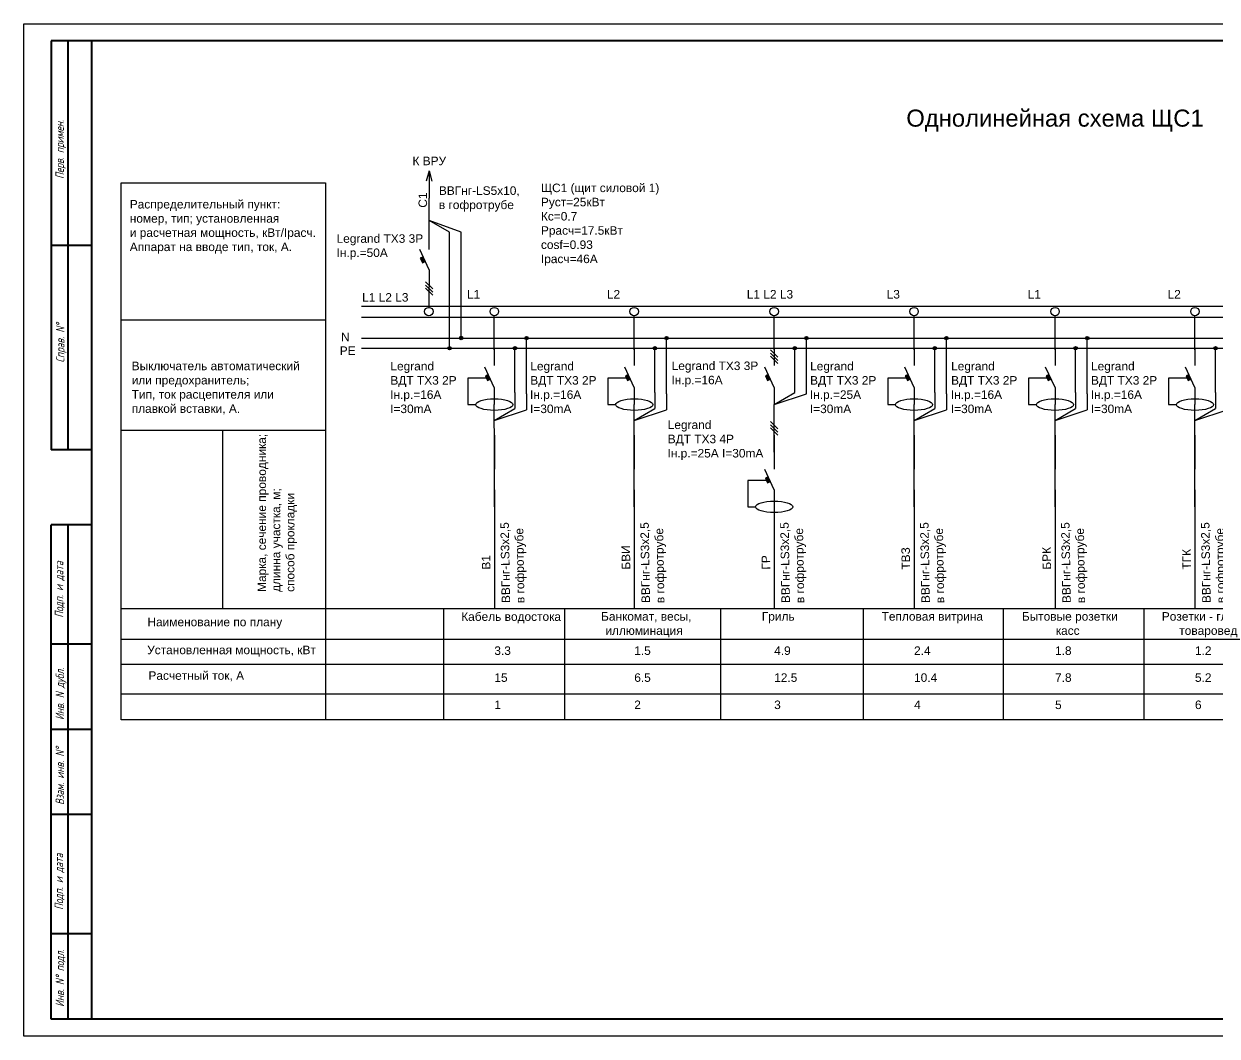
# Model space of a CAD drawing. Header units: millimetres. Extents: x 704 to 1334, y 505 to 802.
# Drawn here: x 703.6 to 1053.9, y 504.9 to 801.9 of the extents above; entities that cross this region are included whole.
import ezdxf
from ezdxf.enums import TextEntityAlignment as Align

# ---------------------------------------------------------------- set-up
doc = ezdxf.new("R2010")
doc.units = ezdxf.units.MM
doc.layers.add('KONTUR', color=7, linetype='Continuous')
doc.layers.add('Основная', color=7, linetype='Continuous', lineweight=40)
doc.layers.add('текст', color=7, linetype='Continuous', lineweight=30)
doc.styles.get("Standard").update_dxf_attribs({"font": 'arial.ttf'})
doc.styles.add('стиль1', font='romans.shx', dxfattribs={"width": 0.75, "oblique": 15, "height": 3.5})

# ---------------------------------------------------------------- blocks, each defined once
blk = doc.blocks.new('*U2')
for p, q in [((-11.38, 1.63), (451.74, 1.63)), ((-11.38, -1.63), (451.74, -1.63)), ((-11.38, -7.75), (451.74, -7.73)), ((-11.38, -10.75), (451.74, -10.73))]:
    blk.add_line(p, q)
at = {"char_height": 2.5, "attachment_point": 1}
for s, insert in [('N', (-17.4, -6.18)), ('PE', (-17.78, -10.21))]:
    blk.add_mtext_dynamic_manual_height_columns(s, width=0.9388, gutter_width=12.5, heights=[0], dxfattribs=dict(at, insert=insert))
blk = doc.blocks.new('Стрелка')
for q in [(-0.83, 4.98), (0, 0), (0.83, 4.98), (0, 8)]:
    blk.add_line((0, 8), q)
blk = doc.blocks.new('*U8')
h = blk.add_hatch(color=256)
h.dxf.hatch_style = 1
h.paths.add_polyline_path([(5.56, -10.75, 1), (6.56, -10.75, 1)])
h = blk.add_hatch(color=256)
h.dxf.hatch_style = 1
h.paths.add_polyline_path([(8.98, -7.75, 1), (9.98, -7.75, 1)])
h = blk.add_hatch(color=256)
h.dxf.hatch_style = 1
h.paths.add_polyline_path([(-1.74, -18.47), (-2.58, -18.86), (-1.97, -20.2), (-1.12, -19.81)])
for p, q in [((0, -11.25), (0, -1.25)), ((9.48, -24.08), (9.48, -8.25)), ((0, -10.76), (0, -15.76)), ((6.06, -23.77), (6.06, -11.25)), ((0, -22.27), (-2.75, -16.27)), ((-2.28, -19.53), (-7.74, -19.53)), ((-7.74, -19.53), (-7.74, -27.27)), ((0, -22.27), (0, -27.27)), ((6.06, -23.77), (6.06, -28.46)), ((9.48, -24.08), (9.48, -28.78)), ((-7.74, -27.27), (-5.46, -27.27)), ((0.01, -41.25), (0, -27.27)), ((0, -31.96), (6.06, -28.46)), ((0, -31.96), (9.48, -28.78)), ((0.01, -36.25), (0.01, -46.25)), ((0.01, -57.27), (0.01, -41.25)), ((0.01, -52.27), (0.01, -57.27)), ((0.01, -57.27), (0.01, -87.24))]:
    blk.add_line(p, q)
at = {"linetype": 'Continuous'}
for p, q in [((-1.72, -18.46), (-2.58, -18.86)), ((-2.58, -18.86), (-1.97, -20.2)), ((-1.97, -20.2), (-1.11, -19.81)), ((-1.97, -20.2), (-1.97, -20.2))]:
    blk.add_line(p, q, dxfattribs=at)
for centre, radius in [((0, 0), 1.25), ((6.06, -10.75), 0.5), ((9.48, -7.75), 0.5)]:
    blk.add_circle(centre, radius)
blk.add_ellipse((0, -27.27), major_axis=(-5.46, 0), ratio=0.309309)
for tag, p in [('Подключение', (-8.04, 3.85)), ('УЗО1_001', (-30.51, -17.24)), ('УЗО1_002', (-30.51, -21.42)), ('УЗО1_003', (-30.58, -25.59)), ('УЗО1_004', (-30.58, -29.77)), ('Обозначение_001', (-9.72, -90.67)), ('Обозначение_002', (-9.45, -94.88)), ('ТокРасч', (0.01, -108.63)), ('Колонка', (0.01, -116.61))]:
    blk.add_attdef(tag, p, '', height=2.5)
for tag, p in [('Длина', (2.43, -53.61)), ('Маркер', (-3.63, -75.71)), ('Марка', (2.14, -85.54)), ('Способ', (6.35, -85.54))]:
    blk.add_attdef(tag, text='', height=2.5, rotation=90.9399).set_placement(p, align=Align.TOP_LEFT)
blk.add_attdef('Мощность', text='', height=2.5).set_placement((0.01, -98.22), align=Align.TOP_LEFT)
blk = doc.blocks.new('*U9')
h = blk.add_hatch(color=256)
h.dxf.hatch_style = 1
h.paths.add_polyline_path([(5.56, -10.75, 1), (6.56, -10.75, 1)])
h = blk.add_hatch(color=256)
h.dxf.hatch_style = 1
h.paths.add_polyline_path([(8.98, -7.75, 1), (9.98, -7.75, 1)])
h = blk.add_hatch(color=256)
h.dxf.hatch_style = 1
h.paths.add_polyline_path([(-1.74, -18.47), (-2.58, -18.86), (-1.97, -20.2), (-1.12, -19.81)])
for p, q in [((0, -11.25), (0, -1.25)), ((9.48, -24.08), (9.48, -8.25)), ((0, -10.76), (0, -15.76)), ((6.06, -23.77), (6.06, -11.25)), ((0, -22.27), (-2.75, -16.27)), ((-2.28, -19.53), (-7.74, -19.53)), ((-7.74, -19.53), (-7.74, -27.27)), ((0, -22.27), (0, -27.27)), ((6.06, -23.77), (6.06, -28.46)), ((9.48, -24.08), (9.48, -28.78)), ((-7.74, -27.27), (-5.46, -27.27)), ((0.01, -41.25), (0, -27.27)), ((0, -31.96), (6.06, -28.46)), ((0, -31.96), (9.48, -28.78)), ((0.01, -36.25), (0.01, -46.25)), ((0.01, -57.27), (0.01, -41.25)), ((0.01, -52.27), (0.01, -57.27)), ((0.01, -57.27), (0.01, -87.24))]:
    blk.add_line(p, q)
at = {"linetype": 'Continuous'}
for p, q in [((-1.72, -18.46), (-2.58, -18.86)), ((-2.58, -18.86), (-1.97, -20.2)), ((-1.97, -20.2), (-1.11, -19.81)), ((-1.97, -20.2), (-1.97, -20.2))]:
    blk.add_line(p, q, dxfattribs=at)
for centre, radius in [((0, 0), 1.25), ((6.06, -10.75), 0.5), ((9.48, -7.75), 0.5)]:
    blk.add_circle(centre, radius)
blk.add_ellipse((0, -27.27), major_axis=(-5.46, 0), ratio=0.309309)
for tag, p in [('Подключение', (-8.04, 3.85)), ('УЗО1_001', (-30.51, -17.24)), ('УЗО1_002', (-30.51, -21.42)), ('УЗО1_003', (-30.58, -25.59)), ('УЗО1_004', (-30.58, -29.77)), ('Обозначение_001', (-9.72, -90.67)), ('Обозначение_002', (-9.45, -94.88)), ('ТокРасч', (0.01, -108.63)), ('Колонка', (0.01, -116.61))]:
    blk.add_attdef(tag, p, '', height=2.5)
for tag, p in [('Длина', (2.43, -53.61)), ('Маркер', (-3.63, -75.71)), ('Марка', (2.14, -85.54)), ('Способ', (6.35, -85.54))]:
    blk.add_attdef(tag, text='', height=2.5, rotation=90.9399).set_placement(p, align=Align.TOP_LEFT)
blk.add_attdef('Мощность', text='', height=2.5).set_placement((0.01, -98.22), align=Align.TOP_LEFT)
blk = doc.blocks.new('*U10')
h = blk.add_hatch(color=256)
h.dxf.hatch_style = 1
h.paths.add_polyline_path([(5.56, -10.75, 1), (6.56, -10.75, 1)])
h = blk.add_hatch(color=256)
h.dxf.hatch_style = 1
h.paths.add_polyline_path([(8.98, -7.75, 1), (9.98, -7.75, 1)])
h = blk.add_hatch(color=256)
h.dxf.hatch_style = 1
h.paths.add_polyline_path([(-1.74, -18.47), (-2.58, -18.86), (-1.97, -20.2), (-1.12, -19.81)])
for p, q in [((0, -11.25), (0, -1.25)), ((9.48, -24.08), (9.48, -8.25)), ((0, -10.76), (0, -15.76)), ((6.06, -23.77), (6.06, -11.25)), ((0, -22.27), (-2.75, -16.27)), ((-2.28, -19.53), (-7.74, -19.53)), ((-7.74, -19.53), (-7.74, -27.27)), ((0, -22.27), (0, -27.27)), ((6.06, -23.77), (6.06, -28.46)), ((9.48, -24.08), (9.48, -28.78)), ((-7.74, -27.27), (-5.46, -27.27)), ((0.01, -41.25), (0, -27.27)), ((0, -31.96), (6.06, -28.46)), ((0, -31.96), (9.48, -28.78)), ((0.01, -36.25), (0.01, -46.25)), ((0.01, -57.27), (0.01, -41.25)), ((0.01, -52.27), (0.01, -57.27)), ((0.01, -57.27), (0.01, -87.24))]:
    blk.add_line(p, q)
at = {"linetype": 'Continuous'}
for p, q in [((-1.72, -18.46), (-2.58, -18.86)), ((-2.58, -18.86), (-1.97, -20.2)), ((-1.97, -20.2), (-1.11, -19.81)), ((-1.97, -20.2), (-1.97, -20.2))]:
    blk.add_line(p, q, dxfattribs=at)
for centre, radius in [((0, 0), 1.25), ((6.06, -10.75), 0.5), ((9.48, -7.75), 0.5)]:
    blk.add_circle(centre, radius)
blk.add_ellipse((0, -27.27), major_axis=(-5.46, 0), ratio=0.309309)
for tag, p in [('Подключение', (-8.04, 3.85)), ('УЗО1_001', (-30.51, -17.24)), ('УЗО1_002', (-30.51, -21.42)), ('УЗО1_003', (-30.58, -25.59)), ('УЗО1_004', (-30.58, -29.77)), ('Обозначение_001', (-9.72, -90.67)), ('Обозначение_002', (-9.45, -94.88)), ('ТокРасч', (0.01, -108.63)), ('Колонка', (0.01, -116.61))]:
    blk.add_attdef(tag, p, '', height=2.5)
for tag, p in [('Длина', (2.43, -53.61)), ('Маркер', (-3.63, -75.71)), ('Марка', (2.14, -85.54)), ('Способ', (6.35, -85.54))]:
    blk.add_attdef(tag, text='', height=2.5, rotation=90.9399).set_placement(p, align=Align.TOP_LEFT)
blk.add_attdef('Мощность', text='', height=2.5).set_placement((0.01, -98.22), align=Align.TOP_LEFT)
blk = doc.blocks.new('*U11')
h = blk.add_hatch(color=256)
h.dxf.hatch_style = 1
h.paths.add_polyline_path([(5.56, -10.75, 1), (6.56, -10.75, 1)])
h = blk.add_hatch(color=256)
h.dxf.hatch_style = 1
h.paths.add_polyline_path([(8.98, -7.75, 1), (9.98, -7.75, 1)])
h = blk.add_hatch(color=256)
h.dxf.hatch_style = 1
h.paths.add_polyline_path([(-1.74, -18.47), (-2.58, -18.86), (-1.97, -20.2), (-1.12, -19.81)])
h = blk.add_hatch(color=256)
h.dxf.hatch_style = 1
h.paths.add_polyline_path([(-1.73, -48.47), (-2.57, -48.86), (-1.96, -50.2), (-1.12, -49.81)])
for p, q in [((0, -11.25), (0, -1.25)), ((9.48, -24.08), (9.48, -8.25)), ((-1.06, -11.22), (1.06, -13.35)), ((-1.06, -12.2), (1.06, -14.32)), ((-1.06, -13.09), (1.06, -15.21)), ((0, -10.76), (0, -15.76)), ((6.06, -23.77), (6.06, -11.25)), ((0, -22.27), (-2.75, -16.27)), ((0, -22.27), (0, -27.27)), ((0, -27.27), (6.06, -23.77)), ((0, -27.27), (9.48, -24.08)), ((0.01, -41.25), (0, -27.27)), ((-1.06, -32.22), (1.06, -34.34)), ((-1.06, -33.2), (1.06, -35.32)), ((-1.06, -34.09), (1.06, -36.21)), ((0.01, -36.25), (0.01, -46.25)), ((0.01, -52.27), (-2.74, -46.27)), ((-2.27, -49.53), (-7.73, -49.53)), ((-7.73, -49.53), (-7.73, -57.27)), ((0.01, -52.27), (0.01, -57.27)), ((-7.73, -57.27), (-5.46, -57.27)), ((0.01, -57.27), (0.01, -87.24))]:
    blk.add_line(p, q)
at = {"linetype": 'Continuous'}
for p, q in [((-1.72, -18.46), (-2.58, -18.86)), ((-2.58, -18.86), (-1.97, -20.2)), ((-1.97, -20.2), (-1.11, -19.81)), ((-1.97, -20.2), (-1.97, -20.2)), ((-1.72, -48.46), (-2.57, -48.86)), ((-2.57, -48.86), (-1.96, -50.2)), ((-1.96, -50.2), (-1.1, -49.81)), ((-1.96, -50.2), (-1.96, -50.2))]:
    blk.add_line(p, q, dxfattribs=at)
for centre, radius in [((0, 0), 1.25), ((6.06, -10.75), 0.5), ((9.48, -7.75), 0.5)]:
    blk.add_circle(centre, radius)
blk.add_ellipse((0.01, -57.27), major_axis=(-5.46, 0), ratio=0.309309)
for tag, p in [('Подключение', (-8.04, 3.85)), ('Автомат_001', (-30.09, -17.14)), ('Автомат_002', (-30.16, -21.32)), ('УЗО_001', (-31.24, -34.44)), ('УЗО_002', (-31.24, -38.62)), ('УЗО_003', (-31.31, -42.79)), ('Обозначение_001', (-9.72, -90.67)), ('Обозначение_002', (-9.45, -94.88)), ('ТокРасч', (0.01, -108.63)), ('Колонка', (0.01, -116.61))]:
    blk.add_attdef(tag, p, '', height=2.5)
for tag, p in [('Длина', (2.43, -53.61)), ('Маркер', (-3.63, -75.71)), ('Марка', (2.14, -85.54)), ('Способ', (6.35, -85.54))]:
    blk.add_attdef(tag, text='', height=2.5, rotation=90.9399).set_placement(p, align=Align.TOP_LEFT)
blk.add_attdef('Мощность', text='', height=2.5).set_placement((0.01, -98.22), align=Align.TOP_LEFT)
blk = doc.blocks.new('*U12')
h = blk.add_hatch(color=256)
h.dxf.hatch_style = 1
h.paths.add_polyline_path([(5.56, -10.75, 1), (6.56, -10.75, 1)])
h = blk.add_hatch(color=256)
h.dxf.hatch_style = 1
h.paths.add_polyline_path([(8.98, -7.75, 1), (9.98, -7.75, 1)])
h = blk.add_hatch(color=256)
h.dxf.hatch_style = 1
h.paths.add_polyline_path([(-1.74, -18.47), (-2.58, -18.86), (-1.97, -20.2), (-1.12, -19.81)])
for p, q in [((0, -11.25), (0, -1.25)), ((9.48, -24.08), (9.48, -8.25)), ((0, -10.76), (0, -15.76)), ((6.06, -23.77), (6.06, -11.25)), ((0, -22.27), (-2.75, -16.27)), ((-2.28, -19.53), (-7.74, -19.53)), ((-7.74, -19.53), (-7.74, -27.27)), ((0, -22.27), (0, -27.27)), ((6.06, -23.77), (6.06, -28.46)), ((9.48, -24.08), (9.48, -28.78)), ((-7.74, -27.27), (-5.46, -27.27)), ((0.01, -41.25), (0, -27.27)), ((0, -31.96), (6.06, -28.46)), ((0, -31.96), (9.48, -28.78)), ((0.01, -36.25), (0.01, -46.25)), ((0.01, -57.27), (0.01, -41.25)), ((0.01, -52.27), (0.01, -57.27)), ((0.01, -57.27), (0.01, -87.24))]:
    blk.add_line(p, q)
at = {"linetype": 'Continuous'}
for p, q in [((-1.72, -18.46), (-2.58, -18.86)), ((-2.58, -18.86), (-1.97, -20.2)), ((-1.97, -20.2), (-1.11, -19.81)), ((-1.97, -20.2), (-1.97, -20.2))]:
    blk.add_line(p, q, dxfattribs=at)
for centre, radius in [((0, 0), 1.25), ((6.06, -10.75), 0.5), ((9.48, -7.75), 0.5)]:
    blk.add_circle(centre, radius)
blk.add_ellipse((0, -27.27), major_axis=(-5.46, 0), ratio=0.309309)
for tag, p in [('Подключение', (-8.04, 3.85)), ('УЗО1_001', (-30.51, -17.24)), ('УЗО1_002', (-30.51, -21.42)), ('УЗО1_003', (-30.58, -25.59)), ('УЗО1_004', (-30.58, -29.77)), ('Обозначение_001', (-9.72, -90.67)), ('Обозначение_002', (-9.45, -94.88)), ('ТокРасч', (0.01, -108.63)), ('Колонка', (0.01, -116.61))]:
    blk.add_attdef(tag, p, '', height=2.5)
for tag, p in [('Длина', (2.43, -53.61)), ('Маркер', (-3.63, -75.71)), ('Марка', (2.14, -85.54)), ('Способ', (6.35, -85.54))]:
    blk.add_attdef(tag, text='', height=2.5, rotation=90.9399).set_placement(p, align=Align.TOP_LEFT)
blk.add_attdef('Мощность', text='', height=2.5).set_placement((0.01, -98.22), align=Align.TOP_LEFT)
blk = doc.blocks.new('*U18')
h = blk.add_hatch(color=256)
h.dxf.hatch_style = 1
h.paths.add_polyline_path([(6.56, -10.75, 1), (5.56, -10.75, 1)])
h = blk.add_hatch(color=256)
h.dxf.hatch_style = 1
h.paths.add_polyline_path([(9.98, -7.75, 1), (8.98, -7.75, 1)])
h = blk.add_hatch(color=256)
h.dxf.hatch_style = 1
h.paths.add_polyline_path([(-1.74, -18.47), (-2.58, -18.86), (-1.97, -20.2), (-1.12, -19.81)])
for p, q in [((0, -11.25), (0, -1.25)), ((9.48, -24.08), (9.48, -8.25)), ((0, -10.76), (0, -15.76)), ((6.06, -23.77), (6.06, -11.25)), ((0, -22.27), (-2.75, -16.27)), ((-2.28, -19.53), (-7.74, -19.53)), ((-7.74, -19.53), (-7.74, -27.27)), ((0, -22.27), (0, -27.27)), ((6.06, -23.77), (6.06, -28.46)), ((9.48, -24.08), (9.48, -28.78)), ((-7.74, -27.27), (-5.46, -27.27)), ((0.01, -41.25), (0, -27.27)), ((0, -31.96), (6.06, -28.46)), ((0, -31.96), (9.48, -28.78)), ((0.01, -36.25), (0.01, -46.25)), ((0.01, -57.27), (0.01, -41.25)), ((0.01, -52.27), (0.01, -57.27)), ((0.01, -57.27), (0.01, -87.24))]:
    blk.add_line(p, q)
at = {"linetype": 'Continuous'}
for p, q in [((-1.72, -18.46), (-2.58, -18.86)), ((-2.58, -18.86), (-1.97, -20.2)), ((-1.97, -20.2), (-1.11, -19.81)), ((-1.97, -20.2), (-1.97, -20.2))]:
    blk.add_line(p, q, dxfattribs=at)
for centre, radius in [((0, 0), 1.25), ((6.06, -10.75), 0.5), ((9.48, -7.75), 0.5)]:
    blk.add_circle(centre, radius)
blk.add_ellipse((0, -27.27), major_axis=(-5.46, 0), ratio=0.309309)
for tag, p in [('Подключение', (-8.04, 3.85)), ('УЗО1_001', (-30.51, -17.24)), ('УЗО1_002', (-30.51, -21.42)), ('УЗО1_003', (-30.58, -25.59)), ('УЗО1_004', (-30.58, -29.77)), ('Обозначение_001', (-9.72, -90.67)), ('Обозначение_002', (-9.45, -94.88)), ('ТокРасч', (0.01, -108.63)), ('Колонка', (0.01, -116.61))]:
    blk.add_attdef(tag, p, '', height=2.5)
for tag, p in [('Длина', (2.43, -53.61)), ('Маркер', (-3.63, -75.71)), ('Марка', (2.14, -85.54)), ('Способ', (6.35, -85.54))]:
    blk.add_attdef(tag, text='', height=2.5, rotation=90.9399).set_placement(p, align=Align.TOP_LEFT)
blk.add_attdef('Мощность', text='', height=2.5).set_placement((0.01, -98.22), align=Align.TOP_LEFT)

msp = doc.modelspace()

# ---------------------------------------------------------------- hatches: boundary and pattern name
h = msp.add_hatch(color=256)
h.dxf.hatch_style = 1
h.paths.add_polyline_path([(820.83, 733.55), (819.99, 733.16), (820.6, 731.82), (821.45, 732.2)])
h = msp.add_hatch(color=256)
h.dxf.hatch_style = 1
h.paths.add_polyline_path([(832.5, 709.76, 1), (831.5, 709.76, 1)])
h = msp.add_hatch(color=256)
h.dxf.hatch_style = 1
h.paths.add_polyline_path([(829.08, 706.76, 1), (828.08, 706.76, 1)])

# ---------------------------------------------------------------- linework, layer by layer
for p, q in [((732.2, 597.77), (732.2, 755.27)), ((732.2, 755.27), (792.2, 755.27)), ((792.2, 755.27), (792.2, 630.27)), ((822.57, 735.76), (822.57, 750.77)), ((828.58, 740.77), (822.57, 744.25)), ((832, 740.77), (822.57, 744.25)), ((828.58, 706.76), (828.58, 740.77)), ((832, 709.76), (832, 740.77)), ((822.57, 729.75), (819.83, 735.75)), ((822.57, 729.75), (822.57, 724.75)), ((821.51, 726.29), (823.63, 724.17)), ((821.51, 725.31), (823.63, 723.19)), ((821.51, 724.42), (823.63, 722.3)), ((822.57, 718.75), (822.57, 724.75)), ((732.2, 715.1), (792.2, 715.1)), ((732.17, 682.69), (792.14, 682.69)), ((761.92, 682.6), (761.92, 630.46)), ((1278.91, 630.27), (732.2, 630.27)), ((792.2, 630.27), (792.2, 597.77)), ((826.81, 630.27), (826.81, 597.77)), ((862.35, 630.27), (862.35, 597.77)), ((908.1, 630.27), (908.1, 597.77)), ((950, 630.27), (950, 597.77)), ((991.07, 630.27), (991.07, 597.77)), ((1032.46, 630.27), (1032.46, 597.77)), ((1278.91, 621.34), (732.2, 621.34)), ((950, 613.99), (732.2, 613.99)), ((1278.91, 613.99), (732.2, 613.99)), ((1278.91, 605.27), (732.2, 605.27)), ((1278.91, 597.77), (732.2, 597.77))]:
    msp.add_line(p, q)
at = {"linetype": 'Continuous'}
for p, q in [((820.85, 733.56), (819.99, 733.16)), ((819.99, 733.16), (820.6, 731.82)), ((820.6, 731.82), (821.46, 732.21)), ((820.6, 731.82), (820.6, 731.82))]:
    msp.add_line(p, q, dxfattribs=at)
for centre, radius in [((822.52, 717.5), 1.25), ((832, 709.76), 0.5), ((828.58, 706.76), 0.5)]:
    msp.add_circle(centre, radius)
at = {"layer": 'KONTUR'}
for p, q in [((703.61, 504.93), (703.61, 801.93)), ((703.61, 801.93), (1333.61, 801.93)), ((1333.61, 504.93), (703.61, 504.93))]:
    msp.add_line(p, q, dxfattribs=at)
at = {"layer": 'Основная'}
for p, q in [((711.61, 796.93), (711.61, 676.93)), ((1328.61, 796.93), (711.61, 796.93)), ((716.61, 676.93), (716.61, 796.93)), ((723.61, 549.93), (723.61, 796.93)), ((723.61, 736.93), (711.61, 736.93)), ((723.61, 676.93), (711.61, 676.93)), ((711.61, 509.93), (711.61, 654.93)), ((723.61, 654.93), (711.61, 654.93)), ((716.61, 509.93), (716.61, 654.93)), ((723.61, 619.93), (711.61, 619.93)), ((723.61, 594.93), (711.61, 594.93)), ((723.61, 569.93), (711.61, 569.93)), ((723.61, 509.93), (723.61, 549.93)), ((723.61, 534.93), (711.61, 534.93)), ((1328.61, 509.93), (711.61, 509.93))]:
    msp.add_line(p, q, dxfattribs=at)

# ---------------------------------------------------------------- block references
for name, p in [('Стрелка', (822.57, 750.77)), ('*U2', (814.13, 717.5))]:
    msp.add_blockref(name, p)
ref = msp.add_blockref('*U18', (841.73, 717.5))
ref.add_attrib('Подключение', 'L1', (833.7, 721.35), dxfattribs={"height": 2.5})
ref.add_attrib('Маркер', 'В1', dxfattribs={"height": 2.5, "rotation": 90.9399}).set_placement((838.1, 641.79), align=Align.TOP_LEFT)
ref.add_attrib('Марка', 'ВВГнг-LS3x2,5', dxfattribs={"height": 2.5, "rotation": 90.9399}).set_placement((843.88, 631.97), align=Align.TOP_LEFT)
ref.add_attrib('Способ', 'в гофротрубе', dxfattribs={"height": 2.5, "rotation": 90.9399}).set_placement((848.08, 631.96), align=Align.TOP_LEFT)
ref.add_attrib('Обозначение_001', 'Кабель водостока', (832.01, 626.77), dxfattribs={"height": 2.5})
ref.add_attrib('Мощность', '3.3', dxfattribs={"height": 2.5}).set_placement((841.74, 619.28), align=Align.TOP_LEFT)
ref.add_attrib('ТокРасч', '15', (841.74, 608.88), dxfattribs={"height": 2.5})
ref.add_attrib('Колонка', '1', (841.74, 600.89), dxfattribs={"height": 2.5})
ref.add_attrib('УЗО1_001', 'Legrand', (811.22, 700.26), dxfattribs={"height": 2.5})
ref.add_attrib('УЗО1_002', 'ВДТ TX3 2P', (811.22, 696.09), dxfattribs={"height": 2.5})
ref.add_attrib('УЗО1_003', 'Iн.р.=16А', (811.15, 691.91), dxfattribs={"height": 2.5})
ref.add_attrib('УЗО1_004', 'I=30mA', (811.15, 687.73), dxfattribs={"height": 2.5})
ref = msp.add_blockref('*U9', (882.81, 717.5))
ref.add_attrib('Подключение', 'L2', (874.77, 721.35), dxfattribs={"height": 2.5})
ref.add_attrib('Маркер', 'БВИ', dxfattribs={"height": 2.5, "rotation": 90.9399}).set_placement((879.17, 641.79), align=Align.TOP_LEFT)
ref.add_attrib('Марка', 'ВВГнг-LS3x2,5', dxfattribs={"height": 2.5, "rotation": 90.9399}).set_placement((884.95, 631.97), align=Align.TOP_LEFT)
ref.add_attrib('Способ', 'в гофротрубе', dxfattribs={"height": 2.5, "rotation": 90.9399}).set_placement((889.16, 631.96), align=Align.TOP_LEFT)
ref.add_attrib('Обозначение_001', 'Банкомат, весы,', (873.07, 626.83), dxfattribs={"height": 2.5})
ref.add_attrib('Мощность', '1.5', dxfattribs={"height": 2.5}).set_placement((882.81, 619.28), align=Align.TOP_LEFT)
ref.add_attrib('ТокРасч', '6.5', (882.81, 608.88), dxfattribs={"height": 2.5})
ref.add_attrib('Колонка', '2', (882.81, 600.89), dxfattribs={"height": 2.5})
ref.add_attrib('УЗО1_001', 'Legrand', (852.29, 700.26), dxfattribs={"height": 2.5})
ref.add_attrib('Обозначение_002', ' иллюминация', (873.36, 622.66), dxfattribs={"height": 2.5})
ref.add_attrib('УЗО1_002', 'ВДТ TX3 2P', (852.29, 696.09), dxfattribs={"height": 2.5})
ref.add_attrib('УЗО1_003', 'Iн.р.=16А', (852.22, 691.91), dxfattribs={"height": 2.5})
ref.add_attrib('УЗО1_004', 'I=30mA', (852.22, 687.73), dxfattribs={"height": 2.5})
ref = msp.add_blockref('*U11', (923.88, 717.5))
ref.add_attrib('Подключение', 'L1 L2 L3', (915.85, 721.35), dxfattribs={"height": 2.5})
ref.add_attrib('Автомат_001', 'Legrand TX3 3P', (893.79, 700.36), dxfattribs={"height": 2.5})
ref.add_attrib('УЗО_001', 'Legrand', (892.64, 683.06), dxfattribs={"height": 2.5})
ref.add_attrib('Маркер', 'ГР', dxfattribs={"height": 2.5, "rotation": 90.9399}).set_placement((920.25, 641.79), align=Align.TOP_LEFT)
ref.add_attrib('Марка', 'ВВГнг-LS3x2,5', dxfattribs={"height": 2.5, "rotation": 90.9399}).set_placement((926.03, 631.97), align=Align.TOP_LEFT)
ref.add_attrib('Способ', 'в гофротрубе', dxfattribs={"height": 2.5, "rotation": 90.9399}).set_placement((930.23, 631.96), align=Align.TOP_LEFT)
ref.add_attrib('Обозначение_001', '      Гриль', (914.43, 626.83), dxfattribs={"height": 2.5})
ref.add_attrib('Мощность', '4.9', dxfattribs={"height": 2.5}).set_placement((923.89, 619.28), align=Align.TOP_LEFT)
ref.add_attrib('ТокРасч', '12.5', (923.89, 608.88), dxfattribs={"height": 2.5})
ref.add_attrib('Колонка', '3', (923.89, 600.89), dxfattribs={"height": 2.5})
ref.add_attrib('Автомат_002', 'Iн.р.=16А', (893.72, 696.19), dxfattribs={"height": 2.5})
ref.add_attrib('УЗО_002', 'ВДТ TX3 4P', (892.64, 678.89), dxfattribs={"height": 2.5})
ref.add_attrib('УЗО_003', 'Iн.р.=25А I=30mA', (892.57, 674.71), dxfattribs={"height": 2.5})
ref = msp.add_blockref('*U10', (964.96, 717.5))
ref.add_attrib('Подключение', 'L3', (956.92, 721.35), dxfattribs={"height": 2.5})
ref.add_attrib('Маркер', 'ТВЗ', dxfattribs={"height": 2.5, "rotation": 90.9399}).set_placement((961.32, 641.79), align=Align.TOP_LEFT)
ref.add_attrib('Марка', 'ВВГнг-LS3x2,5', dxfattribs={"height": 2.5, "rotation": 90.9399}).set_placement((967.1, 631.97), align=Align.TOP_LEFT)
ref.add_attrib('Способ', 'в гофротрубе', dxfattribs={"height": 2.5, "rotation": 90.9399}).set_placement((971.31, 631.96), align=Align.TOP_LEFT)
ref.add_attrib('Обозначение_001', 'Тепловая витрина', (955.43, 626.83), dxfattribs={"height": 2.5})
ref.add_attrib('Мощность', '2.4', dxfattribs={"height": 2.5}).set_placement((964.96, 619.28), align=Align.TOP_LEFT)
ref.add_attrib('ТокРасч', '10.4', (964.96, 608.88), dxfattribs={"height": 2.5})
ref.add_attrib('Колонка', '4', (964.96, 600.89), dxfattribs={"height": 2.5})
ref.add_attrib('УЗО1_001', 'Legrand', (934.44, 700.26), dxfattribs={"height": 2.5})
ref.add_attrib('УЗО1_002', 'ВДТ TX3 2P', (934.44, 696.09), dxfattribs={"height": 2.5})
ref.add_attrib('УЗО1_003', 'Iн.р.=25А', (934.37, 691.91), dxfattribs={"height": 2.5})
ref.add_attrib('УЗО1_004', 'I=30mA', (934.37, 687.73), dxfattribs={"height": 2.5})
ref = msp.add_blockref('*U8', (1006.34, 717.5))
ref.add_attrib('Подключение', 'L1', (998.31, 721.35), dxfattribs={"height": 2.5})
ref.add_attrib('Маркер', 'БРК', dxfattribs={"height": 2.5, "rotation": 90.9399}).set_placement((1002.71, 641.79), align=Align.TOP_LEFT)
ref.add_attrib('Марка', 'ВВГнг-LS3x2,5', dxfattribs={"height": 2.5, "rotation": 90.9399}).set_placement((1008.49, 631.97), align=Align.TOP_LEFT)
ref.add_attrib('Способ', 'в гофротрубе', dxfattribs={"height": 2.5, "rotation": 90.9399}).set_placement((1012.69, 631.96), align=Align.TOP_LEFT)
ref.add_attrib('Обозначение_001', 'Бытовые розетки', (996.61, 626.83), dxfattribs={"height": 2.5})
ref.add_attrib('Мощность', '1.8', dxfattribs={"height": 2.5}).set_placement((1006.35, 619.28), align=Align.TOP_LEFT)
ref.add_attrib('ТокРасч', '7.8', (1006.35, 608.88), dxfattribs={"height": 2.5})
ref.add_attrib('Колонка', '5', (1006.35, 600.89), dxfattribs={"height": 2.5})
ref.add_attrib('УЗО1_001', 'Legrand', (975.83, 700.26), dxfattribs={"height": 2.5})
ref.add_attrib('Обозначение_002', '          касс', (996.89, 622.66), dxfattribs={"height": 2.5})
ref.add_attrib('УЗО1_002', 'ВДТ TX3 2P', (975.83, 696.09), dxfattribs={"height": 2.5})
ref.add_attrib('УЗО1_003', 'Iн.р.=16А', (975.76, 691.91), dxfattribs={"height": 2.5})
ref.add_attrib('УЗО1_004', 'I=30mA', (975.76, 687.73), dxfattribs={"height": 2.5})
ref = msp.add_blockref('*U12', (1047.42, 717.5))
ref.add_attrib('Подключение', 'L2', (1039.38, 721.35), dxfattribs={"height": 2.5})
ref.add_attrib('Маркер', 'ТГК', dxfattribs={"height": 2.5, "rotation": 90.9399}).set_placement((1043.78, 641.79), align=Align.TOP_LEFT)
ref.add_attrib('Марка', 'ВВГнг-LS3x2,5', dxfattribs={"height": 2.5, "rotation": 90.9399}).set_placement((1049.56, 631.97), align=Align.TOP_LEFT)
ref.add_attrib('Способ', 'в гофротрубе', dxfattribs={"height": 2.5, "rotation": 90.9399}).set_placement((1053.77, 631.96), align=Align.TOP_LEFT)
ref.add_attrib('Обозначение_001', 'Розетки - гл. касса,', (1037.7, 626.83), dxfattribs={"height": 2.5})
ref.add_attrib('Мощность', '1.2', dxfattribs={"height": 2.5}).set_placement((1047.42, 619.28), align=Align.TOP_LEFT)
ref.add_attrib('ТокРасч', '5.2', (1047.42, 608.88), dxfattribs={"height": 2.5})
ref.add_attrib('Колонка', '6', (1047.42, 600.89), dxfattribs={"height": 2.5})
ref.add_attrib('УЗО1_001', 'Legrand', (1016.9, 700.26), dxfattribs={"height": 2.5})
ref.add_attrib('Обозначение_002', '     товаровед', (1037.97, 622.66), dxfattribs={"height": 2.5})
ref.add_attrib('УЗО1_002', 'ВДТ TX3 2P', (1016.9, 696.09), dxfattribs={"height": 2.5})
ref.add_attrib('УЗО1_003', 'Iн.р.=16А', (1016.83, 691.91), dxfattribs={"height": 2.5})
ref.add_attrib('УЗО1_004', 'I=30mA', (1016.83, 687.73), dxfattribs={"height": 2.5})

# ---------------------------------------------------------------- texts
at = {"attachment_point": 1}
for s, width, insert, char_height in [('Однолинейная схема ЩС1', 106.257, (962.68, 776.78), 5), ('К ВРУ', 15.8143, (817.7, 762.97), 2.5), ('ВВГнг-LS5x10,\\Pв гофротрубе', 33.8081, (825.45, 754.26), 2.5), ('ЩС1 (щит силовой 1)\\PPуст=25кВт\\PКс=0.7\\PРрасч=17.5кВт\\Pcosf=0.93\\PIрасч=46A', 68.0665, (855.41, 755.07), 2.5), ('Распределительный пункт:\\Pномер, тип; установленная\\Pи расчетная мощность, кВт/Iрасч. Аппарат на вводе тип, ток, А.', 55.2331, (734.7, 750.27), 2.5), ('Legrand TX3 3P\\PIн.р.=50А', 27.1918, (795.41, 740.2), 2.5), ('L1 L2 L3', 14.4703, (802.93, 722.94), 2.5), ('Выключатель автоматический\\Pили предохранитель;\\PТип, ток расцепителя или\\Pплавкой вставки, А.', 49.8574, (735.27, 702.81), 2.5), ('Наименование по плану', 47.5, (739.89, 627.69), 2.5), ('Установленная мощность, кВт', 50, (739.81, 619.49), 2.5), ('Расчетный ток, А', 50, (740.18, 611.98), 2.5)]:
    msp.add_mtext_dynamic_manual_height_columns(s, width=width, gutter_width=12.5, heights=[0], dxfattribs=dict(at, insert=insert, char_height=char_height))
at = {"char_height": 2.5, "attachment_point": 1, "rotation": 90}
for s, width, insert in [('С1', 7.7148, (819.48, 747.99)), ('Марка, сечение проводника;\\Pдлинна участка, м; \\Pспособ прокладки', 46.8328, (772.2, 635.27))]:
    msp.add_mtext_dynamic_manual_height_columns(s, width=width, gutter_width=12.5, heights=[0], dxfattribs=dict(at, insert=insert))
at = {"layer": 'текст', "style": 'стиль1', "oblique": 15, "width": 0.75}
for s, p in [('Перв. примен.', (715.36, 756.44)), ('Справ. N%%d', (715.52, 702.56)), ('Подп. и дата', (715.18, 627.7)), ('Инв. N дубл.', (715.43, 597.68)), ('Взам. инв. N%%d', (715.43, 572.75)), ('Подп. и дата', (715.13, 541.97)), ('Инв. N%%d подл.', (715.43, 513.5))]:
    msp.add_text(s, height=2.5, rotation=90, dxfattribs=at).set_placement(p)

doc.saveas('drawing.dxf')
